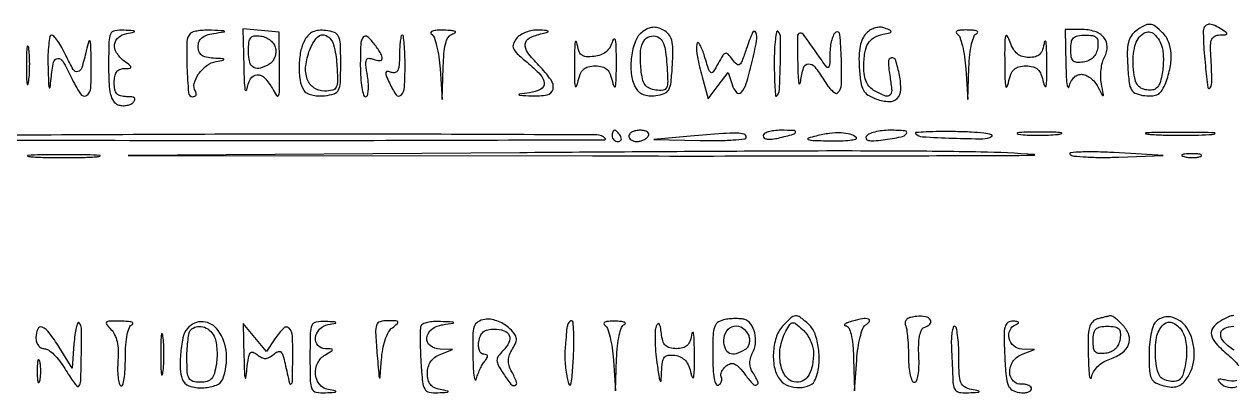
# Model space of a CAD drawing. Extents: x 24 to 1546, y 0 to 2379.
# Drawn here: x 996.9 to 1213, y 1621.1 to 1686.9 of the extents above; entities that cross this region are included whole.
import ezdxf

# ---------------------------------------------------------------- set-up
doc = ezdxf.new("R2010")
doc.units = 0
doc.header["$MEASUREMENT"] = 0
doc.layers.get('0').update_dxf_attribs({"linetype": 'CONTINUOUS'})

msp = doc.modelspace()

# ---------------------------------------------------------------- linework, layer by layer
for points in [[(1012, 1679.606989, 0.010906), (1012.071738, 1676.318372, 0.047322), (1012.340215, 1674.387994, 0.090001), (1012.848071, 1673.226786, 0.154355), (1013.667217, 1672.574206, 0.068079), (1014.381692, 1672.406571, 0.059835), (1015.14807, 1672.425748, 0.062809), (1015.848518, 1672.619601, 0.097797), (1016.367217, 1672.967217, 0.08918), (1016.686022, 1673.425785, 0.330293), (1016.617458, 1673.75, 0.156262), (1016.163408, 1673.949697, 0.026089), (1015.2, 1674, -0.061017), (1014.133272, 1674.130664, -0.15251), (1013.47, 1674.534091, -0.136362), (1013.109978, 1675.278247, -0.044918), (1013, 1676.5, -0.046285), (1013.10367, 1677.617517, -0.105335), (1013.42818, 1678.396095, -0.135371), (1013.978766, 1678.856928, -0.102763), (1014.75, 1679.031803, 0.011517), (1015.838561, 1679.076683, 0.395521), (1016, 1679.24884, 0.22845), (1015.86788, 1679.522916, 0.005777), (1014.75, 1680.392046, -0.089934), (1013.434524, 1681.826655, -0.167635), (1013.078307, 1683.344339, -0.197619), (1013.743533, 1684.585963, -0.125262), (1015.25, 1685.294267, 0.00362), (1016.568679, 1685.558172, 0.574721), (1016.607621, 1685.674595, 0.200802), (1016.401331, 1685.775265, 0.002047), (1014.75, 1685.863818, 0.057834), (1013.09932, 1685.754616, 0.248719), (1012.352214, 1685.163755, 0.097913), (1012.049733, 1683.804081, 0.005924)], [(1026.666667, 1685.333333, 0.191742), (1025.997112, 1683.778004, 0.015559), (1026.012918, 1679.248935, 0.012821), (1026.286791, 1674.708594, 0.389275), (1027.059017, 1674, 0.105925), (1027.415311, 1674.076338, 0.180623), (1027.629152, 1674.287679, 0.163654), (1027.664049, 1674.605238, 0.084852), (1027.512773, 1674.979333, -0.205346), (1027.307458, 1676.351628, -0.089246), (1028.099508, 1678.058029, -0.080174), (1029.552402, 1679.548607, -0.112464), (1031.247807, 1680.29398, 0.003579), (1032.57043, 1680.55848, 0.573988), (1032.609467, 1680.674677, 0.201452), (1032.404153, 1680.77517, 0.00203), (1030.75, 1680.863818, -0.039315), (1029.45291, 1681.030849, -0.110074), (1028.623166, 1681.4073, -0.144181), (1028.161329, 1682.028606, -0.088438), (1028, 1682.933578, -0.095667), (1028.172013, 1683.824364, -0.121119), (1028.659421, 1684.503398, -0.096089), (1029.505706, 1684.982985, -0.043437), (1030.75, 1685.283746, 0.000842), (1032.686509, 1685.58044, 0.52986), (1032.72657, 1685.664967, 0.252115), (1032.60055, 1685.741357, 0.000614), (1030.416667, 1685.850168, 0.020837), (1029.187314, 1685.858637, 0.025551), (1028.043229, 1685.760153, 0.025392), (1027.111117, 1685.583081, 0.137582)], [(1036.149832, 1679.313358, 0.006201), (1036.234409, 1676.854913, 0.022933), (1036.378024, 1675.309237, 0.319774), (1036.546791, 1675.130781, 0.427148), (1036.716254, 1675.25, -0.089253), (1037.375335, 1677.184416, -0.260954), (1038.532272, 1677.899903, -0.217913), (1039.930138, 1677.33219, -0.068425), (1041.273447, 1675.447631, 0.032706), (1042.042075, 1674.188363, 0.61269), (1042.39935, 1674.239442, 0.081861), (1042.567464, 1675.242626, 0.002867), (1042.555384, 1679.197631), (1042.5, 1685.5), (1039.25, 1685.813358), (1036, 1686.126717)], [(1047.067258, 1684.125674, 0.07455), (1046.334275, 1682.070395, 0.043065), (1046.051569, 1679.454936, 0.04339), (1046.216626, 1676.924252, 0.103656), (1046.873819, 1675.169924, 0.128667), (1047.408336, 1674.672107, 0.058144), (1048.304885, 1674.31632, 0.050883), (1049.416986, 1674.136913, 0.043008), (1050.608507, 1674.169924, 0.04871), (1052.320518, 1674.536627, 0.20324), (1053.103565, 1675.208817, 0.10636), (1053.436379, 1676.52049, 0.009141), (1053.5, 1680, 0.009366), (1053.436161, 1683.407624, 0.099102), (1053.113969, 1684.75318, 0.199483), (1052.365316, 1685.442857, 0.058969), (1050.817258, 1685.809932, 0.049092), (1049.542495, 1685.831495, 0.085443), (1048.520869, 1685.568821, 0.093933), (1047.710817, 1685.003321, 0.070775)], [(1069.689827, 1685.212859, -0.16693), (1070.174591, 1684.60554, -0.024229), (1070.640355, 1683.069357, -0.02522), (1071.024164, 1681.131297, -0.019177), (1071.254845, 1678.978172), (1071.630035, 1673.5), (1071.815018, 1679.176676, -0.012907), (1071.985, 1682.084616, -0.055399), (1072.320524, 1683.784402, -0.105491), (1072.885068, 1684.780127, -0.148376), (1073.75, 1685.310674, 0.172284), (1074.014149, 1685.490162, 0.512653), (1073.957813, 1685.663236, 0.057685), (1073.250716, 1685.801741, 0.012358), (1072, 1685.868686, 0.018938), (1070.728125, 1685.857097, 0.057469), (1069.875595, 1685.717944, 0.224333), (1069.607157, 1685.483469, 0.369547)], [(1084.913004, 1684.395176, 0.085313), (1084.357626, 1683.430811, 0.194931), (1084.384615, 1682.606648, 0.101492), (1085.05124, 1681.672999, 0.015127), (1086.799574, 1680.145176, -0.029508), (1089.170645, 1677.949817, -0.172192), (1089.859356, 1676.423284, -0.30694), (1089.255278, 1675.35051, -0.078155), (1087.25, 1674.716254, 0.001201), (1085.395896, 1674.430824, 0.571622), (1085.359234, 1674.338245, 0.218168), (1085.518766, 1674.255257, 0.000787), (1087.690983, 1674.149832, 0.057358), (1090.417096, 1674.334593, 0.300393), (1091.447724, 1675.325788, 0.216175), (1091.102297, 1676.991032, 0.034876), (1088.914365, 1679.588353, -0.030152), (1086.911279, 1681.921196, -0.190147), (1086.496082, 1683.401821, -0.259495), (1087.249757, 1684.479711, -0.054243), (1089.5, 1685.286934, 0.008863), (1090.517446, 1685.550825, 0.582425), (1090.55299, 1685.693289, 0.176852), (1090.284334, 1685.81019, 0.004055), (1088.872445, 1685.883999, 0.055706), (1087.76864, 1685.809737, 0.045328), (1086.625492, 1685.494508, 0.047028), (1085.614392, 1685.00153, 0.082797)], [(1107.454384, 1685.590303, 0.144249), (1106.180496, 1683.924647, 0.058861), (1105.471649, 1681.134572, 0.057494), (1105.422313, 1678.116902, 0.098538), (1106.151432, 1675.717046, 0.081582), (1106.753276, 1674.932223, 0.090019), (1107.556196, 1674.41276, 0.079313), (1108.575771, 1674.167148, 0.048317), (1109.817258, 1674.190068, 0.060698), (1111.338976, 1674.55644, 0.180984), (1112.134602, 1675.248095, 0.098521), (1112.547746, 1676.580424, 0.011625), (1112.800109, 1679.687999, 0.014189), (1112.881905, 1682.468833, 0.06382), (1112.677162, 1684.079497, 0.110684), (1112.141592, 1685.122511, 0.096436), (1111.18825, 1685.899252, 0.054813), (1110.197552, 1686.297111, 0.088963), (1109.296917, 1686.382843, 0.087025), (1108.408727, 1686.150207, 0.050441)], [(1126.002768, 1682.508387, -0.00936), (1125.255688, 1680.379471, -0.141399), (1124.794017, 1679.755695, -0.363157), (1124.290974, 1679.777836, -0.049727), (1123.534738, 1680.621606, 0.028133), (1122.742543, 1681.586112, 0.278372), (1122.259752, 1681.726994, 0.193381), (1121.788864, 1681.375578, 0.01406), (1120.968709, 1679.941531, -0.01564), (1120.095198, 1678.425335, -0.414785), (1119.681986, 1678.328379, -0.17617), (1119.302297, 1678.811459, -0.004435), (1118.441927, 1681.511311, 0.048587), (1117.597872, 1683.526061, 0.7457), (1117.133891, 1683.429826, 0.069987), (1117.260854, 1681.121655, 0.019032), (1118.105824, 1677.55717), (1119.200494, 1673.61434), (1120.980051, 1675.973553), (1122.759609, 1678.332766), (1123.451801, 1676.151862, 0.10508), (1124.24236, 1674.760567, 0.445207), (1125.088702, 1674.754676, 0.111017), (1126.002953, 1676.355512, 0.015583), (1127.012209, 1680.050894, 0.012314), (1127.846174, 1683.947917, 0.144989), (1127.69036, 1685.473568, 0.665971), (1127.121066, 1685.476988, 0.02075)], [(1131, 1680, 0.00614), (1131.029479, 1677.599502, 0.011323), (1131.121599, 1675.649479, 0.007272), (1131.249129, 1674.141934, 0.63412), (1131.413953, 1674.083333, 0.184423), (1131.918124, 1675.220294, 0.00719), (1132.096403, 1679.878204, 0.006899), (1132.143526, 1684.554162, 0.197946), (1131.690002, 1685.643332, 0.593981), (1131.42073, 1685.563983, 0.022654), (1131.202688, 1684.270229, 0.020173), (1131.048829, 1682.382488, 0.010246)], [(1135.19184, 1680, 0.006016), (1135.265819, 1677.671291, 0.029591), (1135.400881, 1676.364063, 0.672966), (1135.561116, 1676.327562, 0.122254), (1135.723396, 1676.75, -0.041714), (1136.229419, 1679.161376, -0.314609), (1137.092818, 1679.846759, -0.24625), (1138.23501, 1679.334575, -0.030005), (1139.851622, 1677.003591, 0.024635), (1140.598001, 1675.90234, 0.043033), (1141.333348, 1675.082155, 0.05813), (1141.957171, 1674.619878, 0.3389), (1142.336924, 1674.670257, 0.191203), (1143.003987, 1676.215372, 0.015203), (1143.000819, 1680.757598, 0.01489), (1142.734104, 1685.133282, 0.557298), (1142, 1685.5, 0.150933), (1141.610396, 1685.053648, 0.037126), (1141.278342, 1684.126162, 0.034648), (1141.041138, 1682.957868, 0.02866), (1140.947548, 1681.690983, -0.00518), (1140.892485, 1679.636622, -0.215281), (1140.699998, 1679.249327, -0.422053), (1140.38715, 1679.284921, -0.011676), (1139.491098, 1680.5, 0.00296), (1136.290384, 1685.002513, 0.272099), (1135.578991, 1685.316417, 0.38141), (1135.138276, 1684.82023, 0.004307)], [(1147.4791, 1685.336243, 0.088017), (1146.789224, 1684.348797, 0.057675), (1146.352788, 1683.027453, 0.04475), (1146.156669, 1681.319912, 0.02247), (1146.200161, 1679.147703, 0.01861), (1146.465216, 1676.56246, 0.090751), (1146.926735, 1675.171607, 0.129273), (1147.766234, 1674.285719, 0.054714), (1149.255148, 1673.574118, 0.070517), (1151.542663, 1673.120601, 0.216538), (1152.979315, 1673.680425, 0.190359), (1153.618758, 1675.207662, 0.054478), (1153.3875, 1677.8125, 0.026045), (1152.711543, 1680.465584, 0.379743), (1151.948437, 1680.926546, 0.377888), (1151.396077, 1680.223225, 0.026012), (1151.693713, 1677.5, -0.018293), (1151.996394, 1675.077345, -0.236636), (1151.671035, 1674.255632, -0.287503), (1150.873903, 1674.119492, -0.025167), (1148.934259, 1675.035184, -0.084635), (1148.086039, 1675.693851, -0.079554), (1147.482296, 1676.609577, -0.067387), (1147.126872, 1677.802609, -0.039956), (1147.015313, 1679.285184, -0.033894), (1147.201077, 1681.842065, -0.099021), (1147.784238, 1683.502849, -0.130211), (1148.848631, 1684.548984, -0.080846), (1150.5, 1685.163862, 0.007773), (1151.688935, 1685.418077, 0.279537), (1151.882243, 1685.606028, 0.367271), (1151.779756, 1685.818372, 0.01048), (1150.778939, 1686.237055, 0.089113), (1149.974378, 1686.398055, 0.071682), (1149.097329, 1686.289297, 0.067316), (1148.236178, 1685.924271, 0.062593)], [(1163.689827, 1685.212859, -0.16693), (1164.174591, 1684.60554, -0.024229), (1164.640355, 1683.069357, -0.02522), (1165.024164, 1681.131297, -0.019177), (1165.254845, 1678.978172), (1165.630035, 1673.5), (1165.815018, 1679.166667, -0.017198), (1165.973692, 1681.530499, -0.031775), (1166.289718, 1683.42903, -0.036978), (1166.717991, 1684.801861, -0.205562), (1167.25, 1685.337719, 0.302003), (1167.382033, 1685.530429, 0.328904), (1167.251563, 1685.712635, 0.057351), (1166.578445, 1685.848577, 0.015875), (1165.5, 1685.90574, 0.020429), (1164.380735, 1685.88375, 0.076415), (1163.695096, 1685.735437, 0.315654), (1163.532146, 1685.494013, 0.251793)], [(1183.136182, 1679.75, 0.006961), (1183.217114, 1677.484459, 0.022956), (1183.359663, 1675.996875, 0.185433), (1183.531687, 1675.687987, 0.571393), (1183.705733, 1675.75, -0.065451), (1184.00552, 1676.651638, -0.081416), (1184.51393, 1677.372621, -0.090837), (1185.174492, 1677.837218, -0.108367), (1185.916737, 1678, -0.106096), (1186.683276, 1677.835495, -0.057208), (1187.516936, 1677.339062, -0.053191), (1188.287028, 1676.61054, -0.056578), (1188.867972, 1675.75, 0.001972), (1189.663895, 1674.238642, 0.474983), (1189.79779, 1674.21216, 0.273456), (1189.86123, 1674.388509, 0.001424), (1189.496584, 1676.270519, -0.044274), (1189.368103, 1677.481056, -0.032692), (1189.43293, 1678.827448, -0.033359), (1189.665035, 1680.101769, -0.061211), (1190.045192, 1681.084442, 0.123), (1190.52044, 1682.9722, 0.178124), (1189.935452, 1684.571344, 0.144163), (1188.310593, 1685.638691, 0.073846), (1185.877555, 1686), (1183, 1686)], [(1195.627481, 1685.716875, 0.094431), (1194.796046, 1684.826393, 0.084247), (1194.308878, 1683.656947, 0.05525), (1194.114166, 1681.989309, 0.017229), (1194.186351, 1679.466875, 0.012689), (1194.449274, 1676.501773, 0.103266), (1194.874905, 1675.21576, 0.178661), (1195.686271, 1674.543677, 0.055965), (1197.249515, 1674.183624, 0.045505), (1198.682803, 1674.149772, 0.122039), (1199.647854, 1674.459127, 0.120455), (1200.364334, 1675.186352, 0.043748), (1200.999515, 1676.498724, 0.043304), (1201.774501, 1679.226995, 0.063601), (1201.931744, 1681.712399, 0.075455), (1201.473204, 1683.817478, 0.105463), (1200.428571, 1685.428571, 0.035818), (1199.130322, 1686.553045, 0.146589), (1198.16226, 1686.907604, 0.141327), (1197.138168, 1686.677718, 0.032451)], [(1200.346721, 1682.782139, -0.044899), (1200.51477, 1681.779355, -0.020926), (1200.560224, 1680.460691, -0.020536), (1200.492459, 1679.063308, -0.026975), (1200.3099, 1677.799501, -0.034247), (1199.921172, 1676.371978, -0.11774), (1199.407584, 1675.568469, -0.15458), (1198.675237, 1675.204779, -0.074127), (1197.614637, 1675.198187, -0.090434), (1196.562053, 1675.54951, -0.134733), (1195.869309, 1676.221745, -0.088746), (1195.440013, 1677.377882, -0.024094), (1195.185474, 1679.319788, -0.080185), (1195.476966, 1683.055429, -0.187661), (1197.053389, 1685.316207, -0.350176), (1198.937325, 1685.159897, -0.140558)], [(1207.794287, 1686.25, 0.106846), (1207.68927, 1685.717223, 0.005534), (1207.740898, 1683.957813, 0.008573), (1207.862155, 1681.853101, 0.006105), (1208.067162, 1679.5, 0.009288), (1208.522827, 1675.646063, 0.718434), (1208.941443, 1675.566184, 0.137366), (1209.257794, 1676.856984, 0.006863), (1209.053789, 1681.25, -0.018415), (1209.007828, 1683.221717, -0.097959), (1209.230257, 1684.271387, -0.186202), (1209.758263, 1684.813411, -0.105886), (1210.664011, 1685.015313, 0.011745), (1211.681031, 1685.047695, 0.305684), (1211.889015, 1685.205361, 0.329924), (1211.8127, 1685.444812, 0.012794), (1211, 1686, 0.029237), (1209.774282, 1686.694132, 0.095032), (1208.877603, 1686.939713, 0.165389), (1208.237871, 1686.776373, 0.14743)], [(1001.168103, 1679.25, 0.00228), (1001.265261, 1676.375492, 0.058775), (1001.385925, 1675.6071, 0.811668), (1001.527035, 1675.616429, 0.009233), (1001.728468, 1677.25, -0.022638), (1002.168355, 1680.170582, -0.338654), (1002.894081, 1680.81092, -0.287593), (1003.823053, 1680.315226, -0.018901), (1005.298609, 1677.5, 0.029533), (1006.962912, 1674.482408, 0.412941), (1008.059341, 1674.232035, 0.244114), (1008.820347, 1675.521347, 0.01804), (1008.897639, 1679.75, 0.002149), (1008.821899, 1683.177009, 0.080174), (1008.678132, 1683.939337, 0.727982), (1008.465908, 1683.932091, 0.011401), (1008.013559, 1682.199254, -0.014509), (1007.193156, 1679.134548, -0.271055), (1006.490373, 1678.478748, -0.329382), (1005.689654, 1678.831479, -0.018629), (1004.357648, 1681.376194, 0.017107), (1003.636363, 1682.764426, 0.024625), (1002.897853, 1683.935507, 0.022288), (1002.224319, 1684.80975, 0.220939), (1001.814788, 1685, 0.361457), (1001.501246, 1684.739271, 0.017857), (1001.288724, 1683.310937, 0.022008), (1001.162317, 1681.454516, 0.013302)], [(1041.838177, 1682.619827, -0.071115), (1041.874578, 1681.837203, -0.063022), (1041.695354, 1681.040942, -0.066076), (1041.337311, 1680.351911, -0.09901), (1040.848393, 1679.88514, -0.061973), (1039.146856, 1679.081876, -0.211456), (1037.956061, 1679.200747, -0.207083), (1037.2272, 1680.167246, -0.059506), (1037, 1682.069551, -0.024375), (1037.081199, 1683.734153, -0.147562), (1037.406394, 1684.524172, -0.20616), (1038.050048, 1684.859817, -0.053994), (1039.239784, 1684.819551, -0.073521), (1040.125278, 1684.556762, -0.066907), (1040.928738, 1684.043032, -0.070208), (1041.533628, 1683.364541, -0.100198)], [(1052.804791, 1679.741006, -0.010084), (1052.93406, 1676.807155, -0.116444), (1052.697752, 1675.687369, -0.232881), (1052.034403, 1675.158182, -0.053993), (1050.573843, 1675, -0.152012), (1048.698983, 1675.583485, -0.157453), (1047.517949, 1677.120957, -0.114996), (1047.247225, 1679.491766, -0.062088), (1047.947455, 1682.361796, -0.09246), (1049.342945, 1684.649603, -0.346292), (1050.892004, 1684.918617, -0.204879), (1052.216602, 1683.253004, -0.050914)], [(1057, 1679.5, 0.016022), (1057.067578, 1677.391584, 0.026177), (1057.275282, 1675.615625, 0.024226), (1057.569896, 1674.280666, 0.33838), (1057.937129, 1674, 0.328956), (1058.262405, 1674.23997, 0.051698), (1058.42737, 1675.069647, 0.040316), (1058.442, 1676.251545, 0.02317), (1058.279083, 1677.667637, -0.01124), (1057.99405, 1679.714014, -0.113774), (1058.088352, 1680.562742, -0.320953), (1058.507698, 1680.857351, -0.089665), (1059.341954, 1680.699022, 0.070688), (1060.471196, 1680.44025, 0.408434), (1060.898214, 1680.793681, 0.167019), (1060.694847, 1681.673792, 0.022813), (1059.607954, 1683.25, 0.048377), (1058.260975, 1684.707577, 0.449954), (1057.507519, 1684.618639, 0.142871), (1057.076771, 1683.335373, 0.010007)], [(1064, 1681.393011, -0.017898), (1063.936463, 1679.618656, -0.093834), (1063.68778, 1678.678937, -0.223882), (1063.227226, 1678.303086, -0.15379), (1062.543311, 1678.345006, 0.058194), (1061.837045, 1678.52546, 0.401514), (1061.574036, 1678.333806, 0.1409), (1061.629896, 1677.790782, 0.011266), (1062.203826, 1676.451995, 0.045938), (1063.410446, 1674.341346, 0.479395), (1064.275592, 1674.284516, 0.171048), (1064.876786, 1675.692643, 0.016177), (1065, 1679.5, 0.008527), (1064.964034, 1681.608817, 0.014139), (1064.853125, 1683.384375, 0.007768), (1064.699752, 1684.823195, 0.378993), (1064.5, 1685, 0.35522), (1064.302737, 1684.83962, 0.016948), (1064.146875, 1683.940447, 0.02142), (1064.036014, 1682.775867, 0.013019)], [(1095.268147, 1680, 0.005105), (1095.283157, 1677.200789, 0.039264), (1095.40632, 1675.895253, 0.689625), (1095.618434, 1675.854286, 0.086078), (1095.878135, 1676.5, -0.036986), (1096.316962, 1678.000043, -0.112157), (1096.897853, 1678.882966, -0.131876), (1097.741909, 1679.34765, -0.060328), (1099, 1679.5, -0.060328), (1100.258091, 1679.34765, -0.131876), (1101.102147, 1678.882966, -0.112157), (1101.683038, 1678.000043, -0.036986), (1102.121865, 1676.5, 0.078657), (1102.391179, 1675.800784, 0.695399), (1102.610068, 1675.838157, 0.040992), (1102.745539, 1677.130023, 0.004919), (1102.782005, 1680, 0.006754), (1102.753575, 1682.671832, 0.035543), (1102.614187, 1684.131511, 0.456528), (1102.376625, 1684.276509, 0.253481), (1102.110774, 1684, -0.060792), (1101.64098, 1682.859312, -0.089637), (1100.952471, 1682.026644, -0.088509), (1100.008987, 1681.480752, -0.057867), (1098.782614, 1681.190541, -0.041691), (1097.365304, 1681.143146, -0.1601), (1096.552724, 1681.4559, -0.150056), (1096.053801, 1682.204306, -0.035238), (1095.721992, 1683.690541, 0.296614), (1095.5657, 1683.866632, 0.457604), (1095.414465, 1683.765346, 0.023529), (1095.306885, 1682.339597, 0.005854)], [(1111.807942, 1679.663862, -0.008785), (1111.945565, 1676.690724, -0.112383), (1111.730656, 1675.603433, -0.265694), (1111.118311, 1675.15467, -0.063551), (1109.807942, 1675.172856, -0.071812), (1108.659529, 1675.5083, -0.131252), (1107.91108, 1676.124237, -0.100493), (1107.44849, 1677.157629, -0.031278), (1107.179541, 1678.845196, -0.030716), (1107.080874, 1681.738129, -0.094995), (1107.49946, 1683.639067, -0.17306), (1108.410001, 1684.618646, -0.168274), (1109.746976, 1684.814912, -0.143107), (1110.596722, 1684.381183, -0.108919), (1111.187734, 1683.5128, -0.062072), (1111.573541, 1682.042492, -0.017202)], [(1172.197262, 1680, 0.004848), (1172.242918, 1677.101971, 0.041696), (1172.383407, 1675.815725, 0.697156), (1172.605022, 1675.779726, 0.07603), (1172.878135, 1676.5, -0.036986), (1173.316962, 1678.000043, -0.112157), (1173.897853, 1678.882966, -0.131876), (1174.741909, 1679.34765, -0.060328), (1176, 1679.5, -0.060328), (1177.258091, 1679.34765, -0.131876), (1178.102147, 1678.882966, -0.112157), (1178.683038, 1678.000043, -0.036986), (1179.121865, 1676.5, 0.086078), (1179.381566, 1675.854286, 0.689625), (1179.59368, 1675.895253, 0.039264), (1179.716843, 1677.200789, 0.005105), (1179.731853, 1680, 0.0058), (1179.693336, 1682.341472, 0.022725), (1179.587221, 1683.782813, 0.415188), (1179.437883, 1683.899868, 0.336446), (1179.283746, 1683.75, -0.042404), (1178.962047, 1682.406964, -0.117687), (1178.454523, 1681.586836, -0.133971), (1177.676478, 1681.14549, -0.06249), (1176.516911, 1681, -0.07334), (1175.39118, 1681.166015, -0.098779), (1174.484466, 1681.649361, -0.087383), (1173.756875, 1682.496209, -0.046357), (1173.162281, 1683.75, 0.044482), (1172.648805, 1684.843287, 0.670182), (1172.349527, 1684.801704, 0.06121), (1172.199601, 1683.651399, 0.003349)], [(1188.819551, 1682.75, -0.071286), (1188.534868, 1681.772547, -0.090158), (1188, 1681, -0.090158), (1187.227453, 1680.465132, -0.071286), (1186.25, 1680.180449, -0.049221), (1185.091139, 1680.130915, -0.18449), (1184.43782, 1680.423078, -0.161847), (1184.095178, 1681.106925, -0.03591), (1184, 1682.430449, -0.042944), (1184.114059, 1683.756015, -0.154648), (1184.5, 1684.5, -0.154648), (1185.243985, 1684.885941, -0.042944), (1186.569551, 1685, -0.03591), (1187.893075, 1684.904822, -0.161847), (1188.576922, 1684.56218, -0.18449), (1188.869085, 1683.908861, -0.049221)], [(997.309869, 1679.5, 0.005499), (997.337136, 1677.352754, 0.031761), (997.435944, 1676.222448, 0.756877), (997.574262, 1676.205163, 0.069146), (997.724731, 1676.767909, 0.018638), (997.849672, 1678.218327, 0.01259), (997.888655, 1679.878422, 0.012695), (997.845055, 1681.487453, 0.024559), (997.714526, 1682.767909, 0.212532), (997.565802, 1683.000181, 0.556092), (997.424528, 1682.934948, 0.025342), (997.331591, 1681.655786, 0.005888)], [(972.5, 1666.991377), (889.5, 1666.482755), (995.416667, 1666.241377, 0.000472), (1035.994102, 1666.18724, 0.000794), (1070.063137, 1666.22808, 0.000036), (1100.707777, 1666.315693, 0.667119), (1100.798267, 1666.535066, 0.197662), (1099.285548, 1667.165923, 0.000314), (1069.580896, 1667.290219, 0.001858), (1031.012622, 1667.284059, 0.000563)], [(1102, 1667, 0.105053), (1102.081062, 1666.618444, 0.099167), (1102.311086, 1666.29375, 0.09642), (1102.654762, 1666.076123, 0.093332), (1103.059017, 1666, 0.108972), (1103.413961, 1666.078288, 0.182303), (1103.6254, 1666.29375, 0.161196), (1103.656512, 1666.6179, 0.082592), (1103.5, 1667, 0.029505), (1103.231006, 1667.382774, 0.035638), (1102.933975, 1667.70625, 0.038439), (1102.65171, 1667.934461, 0.151918), (1102.440983, 1668, 0.210953), (1102.272352, 1667.92554, 0.081139), (1102.129539, 1667.70625, 0.061769), (1102.032345, 1667.382849, 0.042167)], [(1105, 1667, 0.142666), (1105.111069, 1666.61866, 0.09965), (1105.423289, 1666.29375, 0.08433), (1105.890182, 1666.074854, 0.067639), (1106.440983, 1666, 0.061875), (1107.038022, 1666.074167, 0.051278), (1107.640225, 1666.29375, 0.053305), (1108.157656, 1666.617164, 0.08825), (1108.5, 1667, 0.202618), (1108.558599, 1667.378123, 0.181468), (1108.33165, 1667.70625, 0.104212), (1107.804599, 1667.928459, 0.047867), (1107.059017, 1668, 0.0466), (1106.270941, 1667.926392, 0.066561), (1105.604836, 1667.70625, 0.086673), (1105.155423, 1667.381985, 0.195654)], [(1116, 1666.922599), (1109.5, 1666.345198), (1117.75, 1666.172599, 0.008931), (1120.913261, 1666.162929, 0.014845), (1123.576562, 1666.281505, 0.008538), (1125.723947, 1666.478011, 0.382829), (1126, 1666.785714, 0.338136), (1125.599739, 1667.309908, 0.063295), (1124.322872, 1667.489989, 0.023057), (1121.795841, 1667.408038, 0.002518)], [(1129, 1666.980948, 0.263874), (1129.203731, 1666.621789, 0.102581), (1129.762798, 1666.427558, 0.062172), (1130.636656, 1666.42254, 0.029261), (1131.75, 1666.621624, 0.005544), (1134.409246, 1667.290848, 0.260572), (1134.796057, 1667.664006, 0.493365), (1134.581555, 1667.962508, 0.007762), (1132.166667, 1668, 0.030509), (1130.953496, 1667.925905, 0.047371), (1129.930208, 1667.700653, 0.060308), (1129.218827, 1667.372839, 0.260279)], [(1138.5, 1666.976331, 0.017654), (1137.082953, 1666.573378, 0.716963), (1137.079783, 1666.353262, 0.077079), (1137.87578, 1666.2024, 0.002903), (1140.916667, 1666.118315, 0.011757), (1142.947793, 1666.121713, 0.023942), (1144.538784, 1666.238158, 0.032386), (1145.569461, 1666.431768, 0.581145), (1145.640897, 1666.692436, 0.133486), (1144.600458, 1667.288145, 0.053766), (1142.967005, 1667.530279, 0.043536), (1140.896507, 1667.432311, 0.026869)], [(1147.439637, 1666.902331, 0.276457), (1147.433541, 1666.470996, 0.215279), (1147.822564, 1666.192443, 0.067419), (1148.799501, 1666.131124, 0.015503), (1150.446214, 1666.301258, 0.01225), (1153.678817, 1666.817808, 0.187737), (1154.622384, 1667.401658, 0.591701), (1154.400679, 1667.894075, 0.019791), (1151.725684, 1668, 0.028159), (1150.294837, 1667.919352, 0.03454), (1148.978502, 1667.67756, 0.036981), (1147.935129, 1667.326412, 0.155908)], [(1156.254589, 1667.412078, 0.183359), (1157.498232, 1666.852656, 0.00627), (1162.930288, 1666.594551, 0.007381), (1168.298086, 1666.48622, 0.140665), (1169.895275, 1666.935277, 0.668287), (1169.85002, 1667.213888, 0.026329), (1168.456197, 1667.465909, 0.018662), (1166.254242, 1667.662211, 0.008844), (1163.405985, 1667.758825, 0.005701), (1160.515027, 1667.772751, 0.010466), (1158.16128, 1667.707966, 0.006304), (1156.322794, 1667.595576, 0.641862)], [(1174.727696, 1667.278268, 0.02012), (1176.234338, 1667.152063, 0.010546), (1178.11537, 1667.110215, 0.010474), (1180.048239, 1667.148479, 0.015806), (1181.727696, 1667.270202, 0.062969), (1182.351289, 1667.416037, 0.78507), (1182.335636, 1667.550546, 0.026082), (1181.006031, 1667.645979, 0.004587), (1178.5, 1667.67186, 0.004873), (1175.985512, 1667.650253, 0.021409), (1174.504386, 1667.559569, 0.613017), (1174.45162, 1667.422293, 0.180442)], [(1198.286513, 1667.259922, 0.009604), (1200.881008, 1667.147631, 0.006105), (1203.904699, 1667.11184, 0.006131), (1206.873938, 1667.149357, 0.011299), (1209.286513, 1667.264024, 0.099936), (1209.763171, 1667.395585, 0.764402), (1209.737288, 1667.521315, 0.012902), (1207.449157, 1667.605233, 0.002807), (1203.5, 1667.625933, 0.002694), (1199.559407, 1667.603228, 0.014736), (1197.431038, 1667.516725, 0.85479), (1197.42035, 1667.392998, 0.045022)], [(1085.5, 1663.989862), (1015.5, 1663.479724), (1098.5, 1663.414569, 0.000344), (1130.057372, 1663.411526, 0.000619), (1155.94375, 1663.458912, 0.000204), (1177.49551, 1663.533836, 0.960475), (1177.5, 1663.657017, 0.014551), (1167.936573, 1664.113058, 0.003733), (1152.45728, 1664.284637, 0.002267), (1128.317903, 1664.262538, 0.00046)], [(1183.890112, 1663.705143, 0.173544), (1184.533737, 1663.403114, 0.009669), (1186.776967, 1663.232858, 0.013981), (1189.508113, 1663.155124, 0.00971), (1192.594857, 1663.213546), (1200.5, 1663.516807), (1191.795255, 1664.008403, 0.008069), (1188.510607, 1664.14077, 0.015622), (1185.882412, 1664.122104, 0.014671), (1183.993184, 1663.99404, 0.63469)], [(1204.269032, 1663.307009, 0.037336), (1205.036634, 1663.167106, 0.029507), (1205.880008, 1663.127736, 0.030339), (1206.671085, 1663.185595, 0.06278), (1207.269032, 1663.344063, 0.31318), (1207.386009, 1663.52287, 0.333666), (1207.257153, 1663.684921, 0.052471), (1206.580113, 1663.787295, 0.014395), (1205.5, 1663.805051, 0.012823), (1204.431793, 1663.764444, 0.080377), (1203.900903, 1663.643467, 0.597527), (1203.883358, 1663.48334, 0.087174)], [(998.25, 1663.261012, 0.009864), (1000.867693, 1663.148534, 0.005804), (1004, 1663.112174, 0.005804), (1007.132307, 1663.148534, 0.009864), (1009.75, 1663.261012, 0.061613), (1010.448108, 1663.39219, 0.829596), (1010.432813, 1663.51584, 0.013058), (1008.123307, 1663.600303, 0.002611), (1004, 1663.621831, 0.002611), (999.876693, 1663.600303, 0.013058), (997.567187, 1663.51584, 0.829596), (997.551892, 1663.39219, 0.061613)], [(1005.812584, 1629.854083), (1005.5, 1625.5), (1003.168441, 1629.25, 0.022408), (1001.398811, 1631.830753, 0.132631), (1000.118085, 1632.827194, 0.408833), (999.318378, 1632.508968, 0.104347), (999, 1631, 0.072136), (999.112899, 1630.221525, 0.091797), (999.441716, 1629.576004, 0.104992), (999.938276, 1629.151458, 0.125187), (1000.533725, 1629, -0.155545), (1001.262854, 1628.767552, -0.039226), (1002.230928, 1627.959332, -0.036217), (1003.244833, 1626.813374, -0.02973), (1004.157694, 1625.457302, 0.010979), (1004.984493, 1624.123775, 0.018989), (1005.736997, 1623.058341, 0.01423), (1006.373025, 1622.274014, 0.436526), (1006.598811, 1622.265478, 0.190548), (1007.024509, 1623.248104, 0.005356), (1007.125579, 1627.943707, 0.005258), (1007.126956, 1632.646902, 0.196257), (1006.72146, 1633.611873, 0.535121), (1006.470881, 1633.561783, 0.038393), (1006.208507, 1632.753993, 0.027664), (1005.974726, 1631.483652, 0.013754)], [(1012.421605, 1632.435538, -0.085234), (1013.080414, 1631.503566, -0.056042), (1013.511222, 1630.259296, -0.046484), (1013.710483, 1628.716528, -0.028629), (1013.670732, 1626.884731, 0.020049), (1013.609951, 1625.320858, 0.027776), (1013.689578, 1623.920088, 0.027083), (1013.875315, 1622.814702, 0.201824), (1014.177699, 1622.390176, 0.493507), (1014.497517, 1622.511765, 0.031651), (1014.758449, 1623.639735, 0.026867), (1014.941533, 1625.292453, 0.014152), (1015, 1627.35765, -0.016928), (1015.079323, 1629.699935, -0.034603), (1015.330099, 1631.520517, -0.043622), (1015.717536, 1632.803609, -0.204488), (1016.25, 1633.337719, 0.385562), (1016.344161, 1633.532017, 0.258426), (1016.157143, 1633.717133, 0.048133), (1015.378455, 1633.85747, 0.014589), (1014.178571, 1633.921053, 0.007929), (1012.176219, 1633.936887, 0.175243), (1011.637905, 1633.737384, 0.407061), (1011.600717, 1633.350244, 0.027008)], [(1026.096358, 1632.616104, 0.122113), (1025.275366, 1630.915222, 0.033386), (1024.856668, 1627.942577, 0.033319), (1024.836966, 1624.943438, 0.124013), (1025.402894, 1623.157121, 0.200139), (1026.709488, 1622.220058, 0.07207), (1029.034995, 1622.026098, 0.072834), (1031.293121, 1622.498174, 0.216514), (1032.393011, 1623.581787, 0.111061), (1033.063398, 1628.166526, 0.13396), (1031.606979, 1632.25311, 0.225555), (1028.890324, 1633.802872, 0.242812)], [(1048, 1627.5, 0.00575), (1048.049191, 1623.222849, 0.096522), (1048.350531, 1621.845887, 0.249439), (1049.098605, 1621.248336, 0.058713), (1050.75, 1621.136182, 0.002047), (1052.401331, 1621.224735, 0.200802), (1052.607621, 1621.325405, 0.574721), (1052.568679, 1621.441828, 0.00362), (1051.25, 1621.705733, -0.17836), (1049.696065, 1622.644162, -0.149656), (1048.982768, 1624.443619, -0.137217), (1049.374995, 1626.456542, -0.145568), (1050.75, 1627.919901, 0.004477), (1051.885865, 1628.595174, 0.262137), (1052, 1628.797915, 0.400998), (1051.869488, 1628.934482, 0.006989), (1050.75, 1628.969591, -0.208275), (1049.419764, 1629.576533, -0.215017), (1048.981321, 1630.952461, -0.167574), (1049.709424, 1632.470716, -0.151465), (1051.25, 1633.294267, 0.00362), (1052.568679, 1633.558172, 0.574721), (1052.607621, 1633.674595, 0.200802), (1052.401331, 1633.775265, 0.002047), (1050.75, 1633.863818, 0.058713), (1049.098605, 1633.751664, 0.249439), (1048.350531, 1633.154113, 0.096522), (1048.049191, 1631.777151, 0.00575)], [(1059.978497, 1628.251363, 0.000456), (1060.323309, 1624.152075, 0.121147), (1060.436422, 1623.817427, 0.721493), (1060.546049, 1623.844986, 0.000964), (1060.775417, 1627, -0.027664), (1061.017548, 1628.912158, -0.036931), (1061.458982, 1630.6049, -0.042275), (1062.046757, 1631.944671, -0.106106), (1062.73805, 1632.75, 0.015272), (1063.652994, 1633.490738, 0.372627), (1063.697184, 1633.790615, 0.246445), (1063.376806, 1633.97425, 0.009163), (1061.94113, 1634.001363, 0.067849), (1060.534837, 1633.81045, 0.247752), (1059.900985, 1633.21264, 0.096512), (1059.723305, 1631.919057, 0.00677)], [(1067.833333, 1633.013236, 0.075288), (1067.718363, 1632.364788, 0.006651), (1067.698541, 1630.696821, 0.00858), (1067.735702, 1628.69675, 0.006579), (1067.84255, 1626.513236, 0.008793), (1068.116652, 1623.0787, 0.103286), (1068.514946, 1621.804976, 0.221601), (1069.291752, 1621.243654, 0.060268), (1070.84255, 1621.136182, 0.001691), (1072.505419, 1621.227036, 0.226733), (1072.67792, 1621.322148, 0.543311), (1072.63505, 1621.43125, 0.002681), (1071.25, 1621.705733, -0.065113), (1070.216521, 1622.048586, -0.11549), (1069.522404, 1622.610265, -0.110054), (1069.129229, 1623.442645, -0.055572), (1069, 1624.601775, -0.064262), (1069.144891, 1625.724454, -0.08329), (1069.57022, 1626.669531, -0.083896), (1070.277723, 1627.419168, -0.066276), (1071.25, 1627.968838), (1073.5, 1628.873227), (1071.25, 1628.936614, -0.155395), (1069.484354, 1629.554221, -0.266155), (1068.886242, 1630.946578, -0.208734), (1069.767869, 1632.464912, -0.121295), (1071.75, 1633.283746, 0.00111), (1073.62264, 1633.571682, 0.562725), (1073.660052, 1633.662466, 0.225275), (1073.508436, 1633.744003, 0.000745), (1071.333333, 1633.850168, 0.029643), (1070.096365, 1633.835337, 0.040887), (1068.998958, 1633.666125, 0.046685), (1068.170403, 1633.384157, 0.208887)], [(1079.25, 1634.238992, 0.095572), (1078.018901, 1633.779743, 0.179029), (1077.36858, 1632.956997, 0.075302), (1077.107061, 1631.379165, 0.008175), (1077.116001, 1627.680449, 0.007817), (1077.193439, 1625.430298, 0.023579), (1077.342337, 1623.903007, 0.128677), (1077.530105, 1623.459241, 0.628462), (1077.72361, 1623.5, -0.027989), (1077.985953, 1624.357218, -0.020275), (1078.368915, 1625.279687, -0.020582), (1078.805673, 1626.128547, -0.041419), (1079.230053, 1626.75, 0.032914), (1079.638934, 1627.327445, 0.17452), (1079.716448, 1627.700679, 0.286373), (1079.528335, 1627.924646, 0.078755), (1079.052894, 1628, -0.194249), (1078.619951, 1628.174793, -0.10879), (1078.300844, 1628.654878, -0.078523), (1078.143659, 1629.381008, -0.049424), (1078.180449, 1630.25, -0.063658), (1078.467042, 1631.292737, -0.122415), (1078.980767, 1631.984184, -0.117169), (1079.775749, 1632.37304, -0.055468), (1080.916667, 1632.5, -0.07951), (1082.706232, 1632.213612, -0.219198), (1083.619436, 1631.364676, -0.218429), (1083.5697, 1630.11629, -0.079033), (1082.50244, 1628.645297, 0.040792), (1081.662225, 1627.655536, 0.162461), (1081.429902, 1626.905068, 0.12151), (1081.663828, 1626.038734, 0.018621), (1082.593256, 1624.498018, 0.023517), (1083.905863, 1622.6866, 0.298142), (1084.667949, 1622.436415, 0.449883), (1084.945286, 1622.992011, 0.027223), (1084.058163, 1624.891322, -0.047279), (1083.600471, 1625.98326, -0.085163), (1083.472579, 1626.942767, -0.084506), (1083.671595, 1627.895071, -0.045936), (1084.210645, 1628.965688, 0.043079), (1084.796026, 1630.112004, 0.144387), (1084.87873, 1630.942591, 0.129271), (1084.498871, 1631.739797, 0.031668), (1083.483502, 1632.797262, 0.058125), (1082.556658, 1633.467758, 0.045511), (1081.421952, 1633.973388, 0.046752), (1080.258635, 1634.251664, 0.077114)], [(1093.872377, 1632.25, -0.001423), (1093.810713, 1631.436367, -0.00075), (1093.729765, 1630.426562, -0.000747), (1093.643803, 1629.393066, -0.001152), (1093.566106, 1628.5, 0.031967), (1093.541521, 1627.523678, 0.013268), (1093.627635, 1626.20625, 0.013064), (1093.794831, 1624.795108, 0.016451), (1094.026434, 1623.5, 0.063066), (1094.347323, 1622.580657, 0.686118), (1094.617536, 1622.606047, 0.049048), (1094.847059, 1623.893699, 0.004164), (1095.082705, 1627.252098, 0.010386), (1095.188783, 1629.840925, 0.017359), (1095.157107, 1632.020151, 0.011543), (1095.032013, 1633.746507, 0.387338), (1094.75, 1634.002098, 0.205851), (1094.453434, 1633.873614, 0.073022), (1094.182823, 1633.486554, 0.057432), (1093.976289, 1632.920098, 0.040545)], [(1100.689827, 1633.212859, -0.16693), (1101.174591, 1632.60554, -0.024229), (1101.640355, 1631.069357, -0.02522), (1102.024164, 1629.131297, -0.019177), (1102.254845, 1626.978172), (1102.630035, 1621.5), (1102.815018, 1627.166667, -0.017198), (1102.973692, 1629.530499, -0.031775), (1103.289718, 1631.42903, -0.036978), (1103.717991, 1632.801861, -0.205562), (1104.25, 1633.337719, 0.302003), (1104.382033, 1633.530429, 0.328904), (1104.251563, 1633.712635, 0.057351), (1103.578445, 1633.848577, 0.015875), (1102.5, 1633.90574, 0.020429), (1101.380735, 1633.88375, 0.076415), (1100.695096, 1633.735437, 0.315654), (1100.532146, 1633.494013, 0.251793)], [(1122.25, 1634.225009, 0.095307), (1121.02451, 1633.777009, 0.174214), (1120.359113, 1632.963059, 0.076287), (1120.063316, 1631.408862, 0.008949), (1120, 1627.871432, 0.012066), (1120.060847, 1625.350479, 0.034783), (1120.266203, 1623.615314, 0.064638), (1120.586764, 1622.636322, 0.446224), (1121.016312, 1622.510081, 0.078968), (1121.366404, 1622.811716, 0.090809), (1121.58565, 1623.193856, 0.100776), (1121.641812, 1623.595628, 0.123519), (1121.527322, 1623.955791, -0.166755), (1121.437014, 1624.353835, -0.078213), (1121.576245, 1624.869995, -0.064293), (1121.912377, 1625.420718, -0.05046), (1122.403441, 1625.919863, -0.107575), (1123.190676, 1626.328106, -0.178412), (1123.926942, 1626.262379, -0.100383), (1124.743746, 1625.651386, -0.021906), (1125.860751, 1624.28317, 0.023262), (1127.212264, 1622.636839, 0.349205), (1127.896701, 1622.522886, 0.402479), (1128.083445, 1623.129676, 0.024347), (1127.054463, 1624.946118, -0.08009), (1126.745599, 1625.668069, -0.066578), (1126.652601, 1626.499011, -0.062359), (1126.781668, 1627.376371, -0.055251), (1127.125174, 1628.233891, 0.099007), (1127.637254, 1629.925027, 0.082477), (1127.509563, 1631.801933, 0.091064), (1126.818062, 1633.375106, 0.168052), (1125.711933, 1634.202179, 0.055566), (1125.092553, 1634.326463, 0.020107), (1124.195068, 1634.368499, 0.019651), (1123.200342, 1634.335957, 0.022113)], [(1132.502722, 1633.003008, 0.10799), (1131.332961, 1630.961954, 0.06479), (1130.842084, 1628.199694, 0.06549), (1131.074941, 1625.444611, 0.119974), (1132.057533, 1623.430677, 0.131483), (1133.535934, 1622.382791, 0.095031), (1135.537831, 1622.048118, 0.104326), (1137.369424, 1622.480349, 0.19355), (1138.393011, 1623.581787, 0.070845), (1138.976284, 1626.130769, 0.052044), (1138.916793, 1629.032934, 0.054206), (1138.293335, 1631.662499, 0.124165), (1137.171259, 1633.345012, 0.021893), (1135.640738, 1634.612809, 0.182263), (1134.792133, 1634.86368, 0.172925), (1133.965219, 1634.498769, 0.019298)], [(1138, 1628.4268, -0.039599), (1137.814249, 1626.085107, -0.086889), (1137.230914, 1624.391225, -0.124838), (1136.276018, 1623.373159, -0.143221), (1135, 1623, -0.226568), (1133.22816, 1623.846328, -0.118719), (1132.15661, 1626.103437, -0.090974), (1132.078647, 1629.165237, -0.084048), (1133.079585, 1632.148706, -0.0234), (1133.789164, 1633.337343, -0.227033), (1134.279049, 1633.630543, -0.192905), (1134.863981, 1633.45707, -0.016534), (1136.079585, 1632.427977, -0.055787), (1136.814638, 1631.596249, -0.04123), (1137.435878, 1630.535726, -0.042009), (1137.860223, 1629.420284, -0.070002)], [(1145, 1633.93677, 0.015207), (1144.111788, 1633.645144, 0.060681), (1143.601562, 1633.386693, 0.39706), (1143.562757, 1633.216969, 0.244733), (1143.75, 1633.09968, -0.264013), (1144.30759, 1632.721622, -0.054596), (1144.729452, 1631.564642, -0.037474), (1145.030211, 1629.765614, -0.014645), (1145.184982, 1627.25), (1145.369965, 1621.5), (1145.745155, 1626.978172, -0.018749), (1145.973677, 1629.128501, -0.024919), (1146.351138, 1631.057883, -0.023714), (1146.807662, 1632.585248, -0.171492), (1147.281212, 1633.173799, 0.09901), (1147.998782, 1633.84356, 0.504982), (1147.856937, 1634.282167, 0.12545), (1146.794551, 1634.360038, 0.027608)], [(1154.477424, 1633.198236, -0.057855), (1154.6804, 1632.406051, -0.011271), (1154.846493, 1630.938607, -0.011836), (1154.961636, 1629.209578, -0.010707), (1155, 1627.418213, 0.022333), (1155.07567, 1625.724901, 0.035807), (1155.307285, 1624.29785, 0.040572), (1155.640455, 1623.270446, 0.302805), (1156.046077, 1623, 0.313578), (1156.455315, 1623.284646, 0.046394), (1156.731375, 1624.311595, 0.036611), (1156.876182, 1625.804435, 0.018809), (1156.849663, 1627.684529, -0.019347), (1156.823629, 1629.682561, -0.039981), (1156.988094, 1631.234499, -0.053311), (1157.312279, 1632.312905, -0.215889), (1157.803587, 1632.767862, 0.10979), (1158.84094, 1633.390323, 0.36416), (1158.924229, 1634.123135, 0.204759), (1158.056292, 1634.693725, 0.065143), (1156.477424, 1634.768822, 0.037782), (1155.400122, 1634.597064, 0.108441), (1154.721766, 1634.269656, 0.177044), (1154.428772, 1633.796701, 0.143621)], [(1172.202283, 1627.75, 0.008945), (1172.441455, 1624.103044, 0.071766), (1172.818591, 1622.467783, 0.164129), (1173.524468, 1621.62171, 0.102621), (1174.75, 1621.180449, 0.040113), (1175.611834, 1621.127902, 0.064434), (1176.339062, 1621.236308, 0.091124), (1176.828546, 1621.477857, 0.236949), (1177, 1621.819338, 0.184509), (1176.864534, 1622.173939, 0.101063), (1176.48608, 1622.455437, 0.076714), (1175.919944, 1622.621275, 0.052812), (1175.250484, 1622.638889, -0.223749), (1173.748454, 1623.206017, -0.191326), (1173.097573, 1624.782993, -0.14948), (1173.654152, 1626.694023, -0.153508), (1175.179637, 1627.942809), (1177.5, 1628.873227), (1175.25, 1628.936614, -0.169109), (1173.802694, 1629.486699, -0.163718), (1172.986439, 1630.824106, -0.172236), (1173.164646, 1632.331161, -0.184151), (1174.25, 1633.337719, 0.060001), (1174.625594, 1633.544562, 0.453026), (1174.642871, 1633.722457, 0.173019), (1174.370478, 1633.862277, 0.021928), (1173.702283, 1633.921053, 0.160711), (1172.78036, 1633.661123, 0.186841), (1172.262973, 1632.917484, 0.064049), (1172.086097, 1631.32364, 0.007549)], [(1188.75, 1634.310674, 0.151228), (1187.872782, 1633.765831, 0.119614), (1187.357746, 1632.768581, 0.055229), (1187.12936, 1630.998025, 0.009995), (1187.136182, 1627.676676, 0.007187), (1187.217596, 1625.442145, 0.024721), (1187.362739, 1623.998811, 0.233346), (1187.538452, 1623.746408, 0.510081), (1187.716205, 1623.829916, -0.081069), (1188.093775, 1624.864189, -0.067126), (1188.800385, 1625.801719, -0.061972), (1189.790208, 1626.581246, -0.052018), (1190.999849, 1627.149792, 0.067966), (1193.184737, 1628.262809, 0.147951), (1194.342011, 1629.723095, 0.176073), (1194.388576, 1631.397351, 0.104072), (1193.369123, 1633.144618, 0.019302), (1192.682611, 1633.846733, 0.026279), (1192.008475, 1634.420906, 0.025209), (1191.42152, 1634.824654, 0.188348), (1191.095012, 1634.883999, 0.009874), (1190.759953, 1634.811781, 0.001936), (1190.160722, 1634.667734, 0.002054), (1189.463622, 1634.494265, 0.001903)], [(1199.2, 1633.8, 0.120392), (1198.735478, 1633.035099, 0.027039), (1198.3525, 1631.548097, 0.026538), (1198.088189, 1629.737345, 0.022974), (1198, 1627.819052, 0.014209), (1198.07976, 1625.012925, 0.099516), (1198.423716, 1623.694587, 0.162826), (1199.179543, 1622.925051, 0.056475), (1200.655591, 1622.371593, 0.042745), (1201.98367, 1622.156633, 0.090261), (1203.017792, 1622.265623, 0.100759), (1203.87441, 1622.718009, 0.06326), (1204.655591, 1623.543671, 0.151992), (1206.09017, 1627.736072, 0.129944), (1205.019956, 1632.298214, 0.200328), (1202.248716, 1634.569226, 0.275814)], [(1204.056353, 1631.894703, -0.067758), (1204.453022, 1630.828226, -0.033766), (1204.673443, 1629.401419, -0.032184), (1204.706984, 1627.835951, -0.035646), (1204.534576, 1626.332616, -0.024109), (1204.104485, 1624.525519, -0.11372), (1203.589096, 1623.600503, -0.171815), (1202.84095, 1623.195965, -0.074323), (1201.693039, 1623.187913, -0.083729), (1200.588081, 1623.539947, -0.138331), (1199.876634, 1624.203279, -0.092226), (1199.442633, 1625.350957, -0.023866), (1199.185474, 1627.319788, -0.063821), (1199.352702, 1631.007798, -0.16239), (1200.608791, 1633.336019, -0.318766), (1202.35554, 1633.576672, -0.150916)], [(1021.320074, 1628, 0.005179), (1021.344207, 1625.670434, 0.025693), (1021.43855, 1624.364063, 0.707215), (1021.576315, 1624.333801, 0.108536), (1021.723396, 1624.75, 0.019375), (1021.849065, 1626.229765, 0.011494), (1021.889766, 1628, 0.011494), (1021.849065, 1629.770235, 0.019375), (1021.723396, 1631.25, 0.108536), (1021.576315, 1631.666199, 0.707215), (1021.43855, 1631.635937, 0.025693), (1021.344207, 1630.329566, 0.005179)], [(1030.845086, 1631.25, -0.071052), (1031.162859, 1630.351965, -0.028533), (1031.34658, 1629.059375, -0.02753), (1031.388387, 1627.622725, -0.031216), (1031.26677, 1626.25, -0.030238), (1030.908178, 1624.577712, -0.113855), (1030.399008, 1623.642182, -0.14809), (1029.613564, 1623.158896, -0.064477), (1028.386501, 1623, -0.064522), (1027.071521, 1623.1704, -0.205226), (1026.387683, 1623.703942, -0.112416), (1026.07019, 1624.810088, -0.013906), (1026, 1627.333333, -0.014248), (1026.048689, 1629.041585, -0.018893), (1026.195833, 1630.589583, -0.016466), (1026.405725, 1631.846353, -0.147809), (1026.666667, 1632.333333, -0.133555), (1027.679179, 1632.91287, -0.127688), (1028.864477, 1632.913248, -0.114958), (1029.995885, 1632.320491, -0.094612)], [(1036.201372, 1627.5, 0.002594), (1036.279899, 1624.661467, 0.05156), (1036.397503, 1623.801262, 0.821996), (1036.539537, 1623.807533, 0.011808), (1036.732578, 1625.318935, -0.011986), (1036.996841, 1627.382123, -0.11487), (1037.323514, 1628.199773, -0.332008), (1037.81406, 1628.362796, -0.093384), (1038.564475, 1627.946491, 0.050225), (1039.343566, 1627.42218, 0.125317), (1040.004877, 1627.25848, 0.123778), (1040.669164, 1627.430209, 0.048398), (1041.458799, 1627.965806, -0.062639), (1042.243735, 1628.466283, -0.283424), (1042.760303, 1628.4093, -0.154902), (1043.154903, 1627.834009, -0.018969), (1043.54627, 1626.338251, 0.002513), (1044.344276, 1622.819357, 0.52327), (1044.623032, 1622.708475, 0.245931), (1044.850139, 1623.121331, 0.001723), (1044.921053, 1627.25, 0.015228), (1044.854474, 1631.230397, 0.174248), (1044.264321, 1632.657119, 0.431579), (1043.304324, 1632.675066, 0.046609), (1041.742882, 1630.75), (1040.24182, 1628.5), (1038.154179, 1631), (1036.066539, 1633.5)], [(1109.903335, 1633, 0.083518), (1109.713968, 1632.119925, 0.0158), (1109.691399, 1630.471875, 0.01648), (1109.790544, 1628.524237, 0.01446), (1110.019722, 1626.5, 0.002605), (1110.409315, 1623.866355, 0.078822), (1110.612159, 1623.231789, 0.757849), (1110.772032, 1623.263021, 0.010158), (1110.866387, 1624.819551, -0.021944), (1111.019345, 1626.633812, -0.13636), (1111.378675, 1627.48599, -0.204447), (1112.045437, 1627.847975, -0.058948), (1113.243569, 1627.819551, -0.080471), (1114.294405, 1627.492101, -0.098624), (1115.105795, 1626.863313, -0.083626), (1115.704671, 1625.882217, -0.042926), (1116.125254, 1624.5, 0.087853), (1116.382555, 1623.86474, 0.687773), (1116.593757, 1623.906288, 0.038984), (1116.716665, 1625.214425, 0.005151), (1116.731853, 1628, 0.0058), (1116.693336, 1630.341472, 0.022725), (1116.587221, 1631.782813, 0.415188), (1116.437883, 1631.899868, 0.336446), (1116.283746, 1631.75, -0.042393), (1115.961285, 1630.40365, -0.11847), (1115.452621, 1629.58443, -0.134207), (1114.670742, 1629.14453, -0.061492), (1113.5, 1629, -0.05947), (1112.321575, 1629.140658, -0.140928), (1111.560777, 1629.573851, -0.124106), (1111.08829, 1630.387281, -0.041203), (1110.816422, 1631.75, 0.015703), (1110.64703, 1632.902272, 0.113868), (1110.428362, 1633.41358, 0.468099), (1110.178173, 1633.429691, 0.095516)], [(1126.426881, 1631.32995, -0.078664), (1126.575702, 1630.629679, -0.076557), (1126.503267, 1629.91077, -0.081093), (1126.226602, 1629.282939, -0.107533), (1125.78387, 1628.845262, -0.063837), (1124.2016, 1628.104392, -0.182658), (1123.008508, 1628.165199, -0.208904), (1122.257348, 1628.976937, -0.083889), (1122, 1630.5, -0.149145), (1122.510965, 1632.17487, -0.200954), (1123.820519, 1633.036511, -0.201492), (1125.350398, 1632.7067, -0.149703)], [(1162.677666, 1629.250598, -0.000781), (1162.750991, 1627.649759, -0.000643), (1162.824391, 1625.940801, -0.000649), (1162.887754, 1624.370964, -0.001727), (1162.927666, 1623.25, 0.057888), (1163.095835, 1622.120361, 0.167678), (1163.533186, 1621.475145, 0.138737), (1164.337625, 1621.165794, 0.035236), (1165.75, 1621.136182, 0.002047), (1167.401331, 1621.224735, 0.200802), (1167.607621, 1621.325405, 0.574721), (1167.568679, 1621.441828, 0.00362), (1166.25, 1621.705733, -0.088921), (1165.039157, 1622.17211, -0.166355), (1164.373533, 1622.968692, -0.080781), (1164.068973, 1624.432213, -0.010991), (1164, 1627.569551, 0.012971), (1163.945979, 1629.651533, 0.02134), (1163.779687, 1631.404981, 0.016831), (1163.545931, 1632.75956, 0.355272), (1163.25, 1633.000598, 0.334328), (1162.967842, 1632.788542, 0.032401), (1162.772502, 1631.899282, 0.030913), (1162.663652, 1630.688323, 0.018796)], [(1192.819551, 1630.75, -0.071286), (1192.534868, 1629.772547, -0.090158), (1192, 1629, -0.090158), (1191.227453, 1628.465132, -0.071286), (1190.25, 1628.180449, -0.049221), (1189.091139, 1628.130915, -0.18449), (1188.43782, 1628.423078, -0.161847), (1188.095178, 1629.106925, -0.03591), (1188, 1630.430449, -0.042944), (1188.114059, 1631.756015, -0.154648), (1188.5, 1632.5, -0.154648), (1189.243985, 1632.885941, -0.042944), (1190.569551, 1633, -0.03591), (1191.893075, 1632.904822, -0.161847), (1192.576922, 1632.56218, -0.18449), (1192.869085, 1631.908861, -0.049221)], [(999.232003, 1625, 0.011065), (999.259713, 1623.748017, 0.052887), (999.366341, 1623.042187, 0.542911), (999.521012, 1622.99086, 0.161593), (999.689326, 1623.25, 0.039571), (999.831531, 1624.047266, 0.024357), (999.877971, 1625, 0.024357), (999.831531, 1625.952734, 0.039571), (999.689326, 1626.75, 0.161593), (999.521012, 1627.00914, 0.542911), (999.366341, 1626.957813, 0.052887), (999.259713, 1626.251983, 0.011065)]]:
    msp.add_lwpolyline(points, format="xyb", close=True)
for points in [[(1213.176431, 1634.912518, 0.103787), (1212.230086, 1634.692743, 0.023101), (1210.75, 1633.919901, 0.099832), (1209.426507, 1632.743999, 0.221756), (1209.153132, 1631.454621, 0.13358), (1209.978875, 1629.918042, 0.031034), (1212.143501, 1627.901284, -0.056271), (1214.057655, 1625.928726, -0.18865)], [(1213.22822, 1628.724439, -0.062139), (1211.416216, 1630.168471, -0.190696), (1210.820485, 1631.589582, -0.293074), (1211.447211, 1632.611566, -0.113107), (1213.14235, 1633, 0.050137)], [(1213.708125, 1623.292883, -0.112063), (1211.743091, 1623.356932, 0.016414), (1210.830337, 1623.563875, 0.166972), (1210.451187, 1623.510149, 0.445019), (1210.392595, 1623.291423, 0.052479), (1210.74973, 1622.85027, 0.15248), (1212.141774, 1622.120652, 0.134863), (1213.777668, 1622.264934, 0.130544)]]:
    msp.add_lwpolyline(points, format="xyb")

doc.saveas('drawing.dxf')
